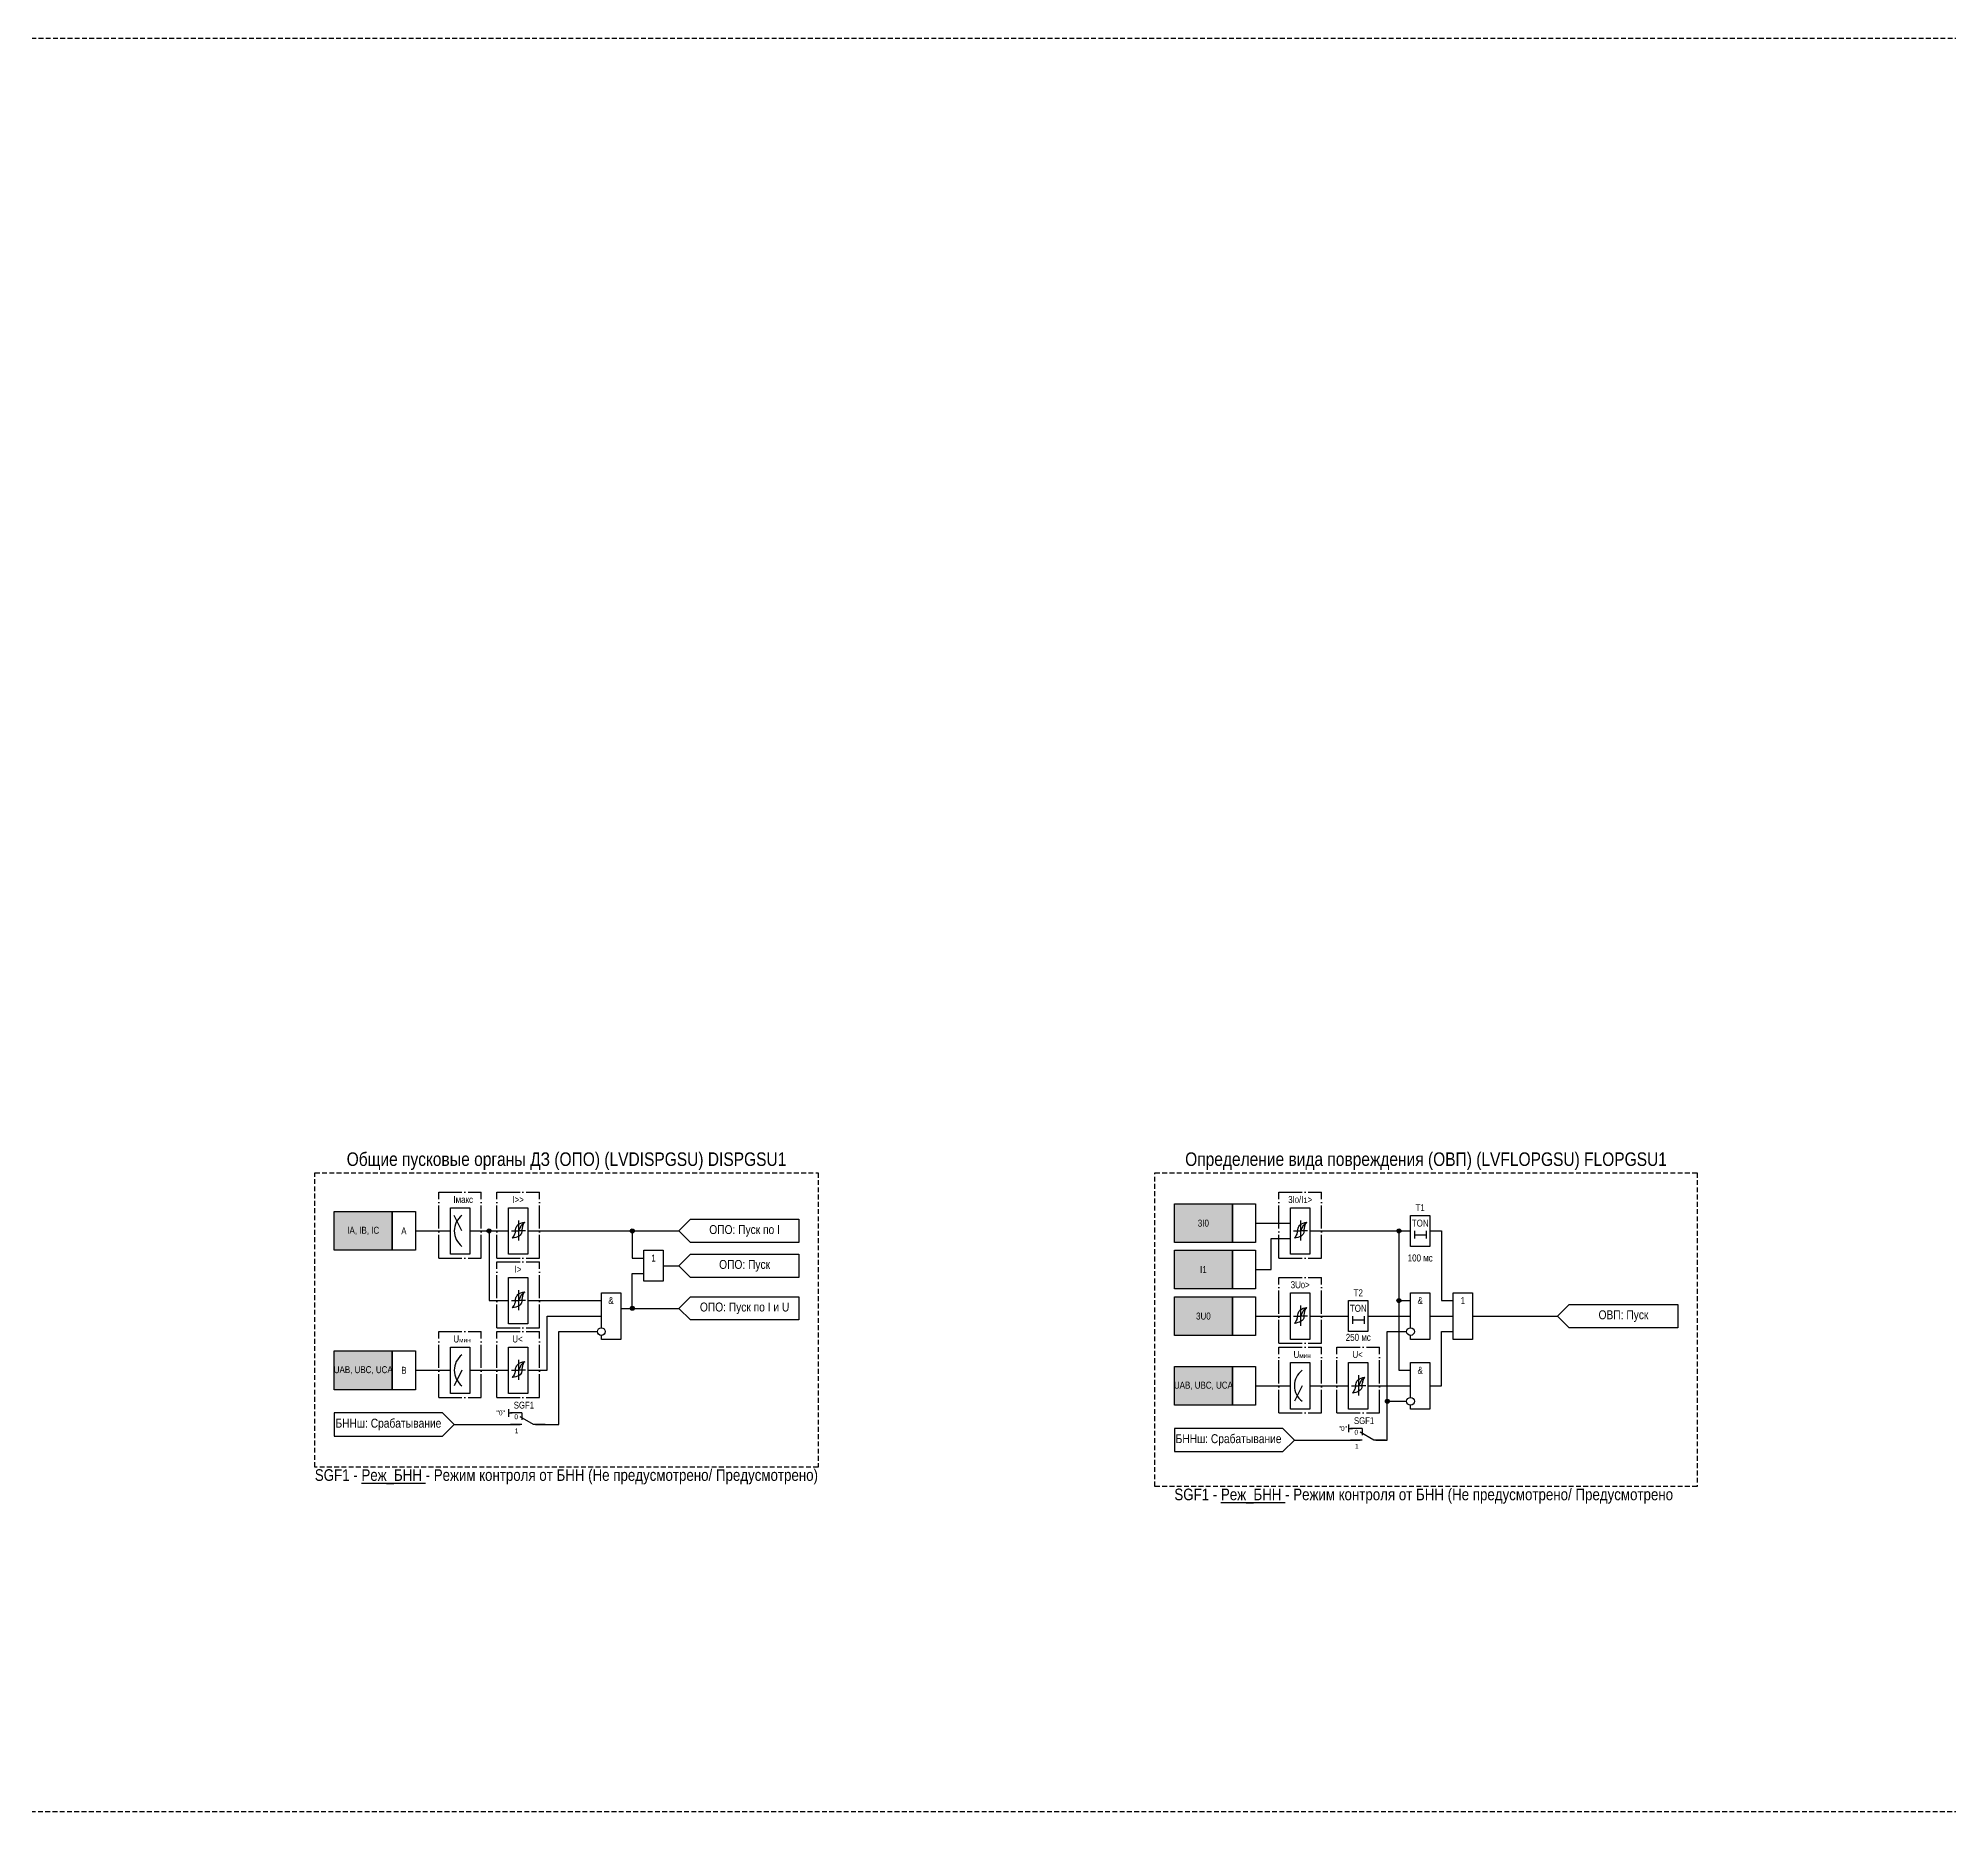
# Model space of a CAD drawing. Header units: millimetres. Extents: x -68 to 4847, y -35 to 2390.
# Drawn here: x 1388.6 to 1882.3, y -35 to 423 of the extents above; entities that cross this region are included whole.
import ezdxf
from ezdxf.enums import TextEntityAlignment as Align

# ---------------------------------------------------------------- set-up
doc = ezdxf.new("R2010")
doc.units = ezdxf.units.MM
doc.linetypes.add('ACAD_ISO04W100', pattern=[30, 24, -3, 0, -3])
doc.linetypes.add('штриховая2', pattern=[0.375, 0.25, -0.125])
doc.layers.add('TEXT', color=7, linetype='Continuous', lineweight=25)
doc.layers.add('Основная', color=7, linetype='Continuous')
doc.styles.add('1.8_Gost_RD', font='ARIALN.TTF', dxfattribs={"height": 1.8})
doc.styles.add('2.5_Gost_RD', font='ARIALN.TTF', dxfattribs={"height": 2.5})
doc.styles.add('3.5_Gost_RD', font='ARIALN.TTF', dxfattribs={"height": 3.5})
doc.styles.add('Вывод', font='ARIALN.TTF', dxfattribs={"height": 2.5})
doc.styles.add('Компонент', font='ARIALN.TTF', dxfattribs={"height": 3.5})

# ---------------------------------------------------------------- blocks, each defined once
blk = doc.blocks.new('*U22')
at = {"layer": 'Основная', "linetype": 'ACAD_ISO04W100', "ltscale": 0.25}
for p, q in [((0, 0), (11, 0)), ((0, -17), (0, 0)), ((11, -17), (11, 0)), ((0, -17), (11, -17))]:
    blk.add_line(p, q, dxfattribs=at)
at = {"layer": 'Основная', "style": 'Компонент'}
blk.add_attdef('ОУ', text='', height=3.5, dxfattribs=at).set_placement((11, 0), align=Align.MIDDLE_CENTER)
blk = doc.blocks.new('Точка')
at = {"ltscale": 100}
h = blk.add_hatch(color=256, dxfattribs=at)
h.dxf.hatch_style = 1
edge = h.paths.add_edge_path()
edge.add_arc((0, 0), 0.5, 0, 360)
blk.add_circle((0, 0), 0.5, dxfattribs=at)
blk = doc.blocks.new('*U45')
at = {"layer": 'Основная', "linetype": 'ACAD_ISO04W100', "ltscale": 0.25}
for p, q in [((0, 0), (11, 0)), ((0, -17), (0, 0)), ((11, -17), (11, 0)), ((0, -17), (11, -17))]:
    blk.add_line(p, q, dxfattribs=at)
at = {"layer": 'Основная', "style": 'Компонент'}
blk.add_attdef('ОУ', text='', height=3.5, dxfattribs=at).set_placement((11, 0), align=Align.MIDDLE_CENTER)
blk = doc.blocks.new('*U31')
at = {"layer": 'Основная', "color": 0}
blk.add_line((0, 0), (7, 4), dxfattribs=at)
at = {"layer": 'Основная', "ltscale": 0.35}
blk.add_line((6, 6), (6, 2.5), dxfattribs=at)
blk = doc.blocks.new('*U33')
at = {"layer": 'Основная', "color": 0}
for p, q in [((-3, 6), (-9, 6)), ((-3, 0), (-9, 0)), ((9, 0), (3, 0))]:
    blk.add_line(p, q, dxfattribs=at)
at = {"layer": 'Основная', "ltscale": 0.25, "xscale": -1}
blk.add_blockref('*U31', (3, 0), dxfattribs=at)
at = {"layer": 'Основная'}
for tag, height, style, p in [('ОУ', 3.5, 'Компонент', (-2, 10)), ('В1', 2.5, 'Вывод', (-14, 6)), ('В2', 2.5, 'Вывод', (-6, 4)), ('В3', 2.5, 'Вывод', (-6, 4))]:
    blk.add_attdef(tag, text='', height=height, dxfattribs=dict(at, style=style)).set_placement(p, align=Align.MIDDLE_CENTER)
blk = doc.blocks.new('*U44')
at = {"layer": 'Основная', "linetype": 'ACAD_ISO04W100', "ltscale": 0.25}
for p, q in [((0, 0), (11, 0)), ((0, -17), (0, 0)), ((11, -17), (11, 0)), ((0, -17), (11, -17))]:
    blk.add_line(p, q, dxfattribs=at)
at = {"layer": 'Основная', "style": 'Компонент'}
blk.add_attdef('ОУ', text='', height=3.5, dxfattribs=at).set_placement((11, 0), align=Align.MIDDLE_CENTER)
blk = doc.blocks.new('*U49')
at = {"layer": 'Основная', "color": 0}
for p, q in [((-3, 6), (-9, 6)), ((-3, 0), (-9, 0)), ((9, 0), (3, 0))]:
    blk.add_line(p, q, dxfattribs=at)
at = {"layer": 'Основная', "ltscale": 0.25, "xscale": -1}
blk.add_blockref('*U31', (3, 0), dxfattribs=at)
at = {"layer": 'Основная'}
for tag, height, style, p in [('ОУ', 3.5, 'Компонент', (-2, 10)), ('В1', 2.5, 'Вывод', (-13, 6)), ('В2', 2.5, 'Вывод', (-6, 4)), ('В3', 2.5, 'Вывод', (-6, 4))]:
    blk.add_attdef(tag, text='', height=height, dxfattribs=dict(at, style=style)).set_placement(p, align=Align.MIDDLE_CENTER)

msp = doc.modelspace()

# ---------------------------------------------------------------- hatches: boundary and pattern name
at = {"ltscale": 100, "true_color": 0xef8637}
h = msp.add_hatch(color=30, dxfattribs=at)
h.dxf.hatch_style = 1
h.paths.add_polyline_path([(1465, 120), (1480, 120), (1480, 110), (1465, 110)])
h = msp.add_hatch(color=30, dxfattribs=at)
h.dxf.hatch_style = 1
h.paths.add_polyline_path([(1682, 122), (1697, 122), (1697, 112), (1682, 112)])
h = msp.add_hatch(color=30, dxfattribs=at)
h.dxf.hatch_style = 1
h.paths.add_polyline_path([(1682, 110), (1697, 110), (1697, 100), (1682, 100)])
h = msp.add_hatch(color=30, dxfattribs=at)
h.dxf.hatch_style = 1
h.paths.add_polyline_path([(1682, 98), (1697, 98), (1697, 88), (1682, 88)])
h = msp.add_hatch(color=30, dxfattribs=at)
h.dxf.hatch_style = 1
h.paths.add_polyline_path([(1465, 84), (1480, 84), (1480, 74), (1465, 74)])
h = msp.add_hatch(color=30, dxfattribs=at)
h.dxf.hatch_style = 1
h.paths.add_polyline_path([(1682, 80), (1697, 80), (1697, 70), (1682, 70)])

# ---------------------------------------------------------------- linework, layer by layer
at = {"color": 7, "ltscale": 100}
for p, q in [((1498, 115), (1496, 119)), ((1510.7865, 115.0009), (1512.6014, 115.0009)), ((1514.4163, 115.0028), (1512.6014, 115.0009)), ((1712.7865, 115.0009), (1714.6014, 115.0009)), ((1716.4163, 115.0028), (1714.6014, 115.0009)), ((1510.7865, 97.0009), (1512.6014, 97.0009)), ((1514.4163, 97.0028), (1512.6014, 97.0009)), ((1712.7866, 93.0009), (1714.6014, 93.0009)), ((1716.4163, 93.0028), (1714.6014, 93.0009)), ((1498, 79), (1496, 75)), ((1510.7865, 79.0009), (1512.6014, 79.0009)), ((1514.4163, 79.0028), (1512.6014, 79.0009)), ((1715, 75), (1713, 71)), ((1727.7865, 75.0009), (1729.6014, 75.0009)), ((1731.4163, 75.0028), (1729.6014, 75.0009))]:
    msp.add_line(p, q, dxfattribs=at)
for p, q in [((1512.6, 117.72), (1512.6, 112.52)), ((1714.6, 117.72), (1714.6, 112.52)), ((1512.6, 99.72), (1512.6, 94.52)), ((1714.6, 95.72), (1714.6, 90.52)), ((1512.6, 81.72), (1512.6, 76.52)), ((1729.6, 77.72), (1729.6, 72.52))]:
    msp.add_line(p, q)
at = {"ltscale": 100}
for p, q in [((1510, 69), (1510, 67)), ((1510, 68), (1511, 68)), ((1727, 65), (1727, 63)), ((1727, 64), (1728, 64))]:
    msp.add_line(p, q, dxfattribs=at)
at = {"color": 7, "linetype": 'штриховая2', "ltscale": 5}
msp.add_lwpolyline([(843, 423), (2376, 423), (2376, -35), (843, -35)], close=True, dxfattribs=at)
at = {"linetype": 'штриховая2', "ltscale": 5}
for points in [[(1460, 130), (1590, 130), (1590, 54), (1460, 54)], [(1677, 130), (1817, 130), (1817, 49), (1677, 49)]]:
    msp.add_lwpolyline(points, close=True, dxfattribs=at)
at = {"ltscale": 100}
for points in [[(1465, 120), (1480, 120), (1480, 110), (1465, 110)], [(1480, 120), (1486, 120), (1486, 110), (1480, 110)], [(1495, 121), (1500, 121), (1500, 109), (1495, 109)], [(1510, 121), (1515, 121), (1515, 109), (1510, 109)], [(1682, 122), (1697, 122), (1697, 112), (1682, 112)], [(1697, 122), (1703, 122), (1703, 112), (1697, 112)], [(1712, 121), (1717, 121), (1717, 109), (1712, 109)], [(1743, 119), (1748, 119), (1748, 111), (1743, 111)], [(1585, 118), (1585, 112), (1557, 112), (1554, 115), (1557, 118)], [(1545, 110), (1550, 110), (1550, 102), (1545, 102)], [(1585, 109), (1585, 103), (1557, 103), (1554, 106), (1557, 109)], [(1682, 110), (1697, 110), (1697, 100), (1682, 100)], [(1697, 110), (1703, 110), (1703, 100), (1697, 100)], [(1510, 103), (1515, 103), (1515, 91), (1510, 91)], [(1712, 99), (1717, 99), (1717, 87), (1712, 87)], [(1754, 99), (1759, 99), (1759, 87), (1754, 87)], [(1585, 98), (1585, 92), (1557, 92), (1554, 95), (1557, 98)], [(1682, 98), (1697, 98), (1697, 88), (1682, 88)], [(1697, 98), (1703, 98), (1703, 88), (1697, 88)], [(1727, 97), (1732, 97), (1732, 89), (1727, 89)], [(1812, 96), (1812, 90), (1784, 90), (1781, 93), (1784, 96)], [(1465, 84), (1480, 84), (1480, 74), (1465, 74)], [(1480, 84), (1486, 84), (1486, 74), (1480, 74)], [(1495, 85), (1500, 85), (1500, 73), (1495, 73)], [(1510, 85), (1515, 85), (1515, 73), (1510, 73)], [(1682, 80), (1697, 80), (1697, 70), (1682, 70)], [(1697, 80), (1703, 80), (1703, 70), (1697, 70)], [(1712, 81), (1717, 81), (1717, 69), (1712, 69)], [(1727, 81), (1732, 81), (1732, 69), (1727, 69)]]:
    msp.add_lwpolyline(points, close=True, dxfattribs=at)
for points in [[(1486, 115), (1495, 115)], [(1500, 115), (1510, 115)], [(1500, 115), (1505, 115), (1505, 97), (1510, 97)], [(1515, 115), (1541, 115)], [(1539, 115), (1554, 115)], [(1539, 115), (1542, 115), (1542, 108), (1545, 108)], [(1703, 117), (1712, 117)], [(1717, 115), (1743, 115)], [(1717, 115), (1740, 115), (1740, 97), (1743, 97)], [(1717, 115), (1740, 115), (1740, 79), (1743, 79)], [(1744, 115), (1744, 113)], [(1744, 114), (1747, 114)], [(1747, 115), (1747, 113)], [(1748, 115), (1751, 115), (1751, 97), (1754, 97)], [(1703, 105), (1707, 105), (1707, 113), (1712, 113)], [(1539, 95), (1542, 95), (1542, 104), (1545, 104)], [(1550, 106), (1554, 106)], [(1534, 90), (1534, 99), (1539, 99), (1539, 87), (1534, 87), (1534, 88)], [(1743, 90), (1743, 99), (1748, 99), (1748, 87), (1743, 87), (1743, 88)], [(1515, 97), (1534, 97)], [(1539, 95), (1554, 95)], [(1515, 79), (1520, 79), (1520, 93), (1534, 93)], [(1517, 65), (1523, 65), (1523, 89), (1533, 89)], [(1703, 93), (1712, 93)], [(1717, 93), (1727, 93)], [(1728, 93), (1728, 91)], [(1728, 92), (1731, 92)], [(1731, 93), (1731, 91)], [(1732, 93), (1743, 93)], [(1734, 61), (1737, 61), (1737, 89), (1742, 89)], [(1748, 93), (1754, 93)], [(1748, 75), (1751, 75), (1751, 89), (1754, 89)], [(1759, 93), (1777, 93)], [(1777, 93), (1781, 93)], [(1486, 79), (1495, 79)], [(1500, 79), (1510, 79)], [(1743, 72), (1743, 81), (1748, 81), (1748, 69), (1743, 69), (1743, 70)], [(1703, 75), (1712, 75)], [(1717, 75), (1727, 75)], [(1732, 75), (1743, 75)], [(1734, 61), (1737, 61), (1737, 71), (1742, 71)], [(1496, 65), (1493, 68), (1465, 68), (1465, 62), (1493, 62), (1496, 65)], [(1496, 65), (1513, 65)], [(1713, 61), (1710, 64), (1682, 64), (1682, 58), (1710, 58), (1713, 61)], [(1713, 61), (1730, 61)]]:
    msp.add_lwpolyline(points, dxfattribs=at)
for centre in [(1534, 89), (1743, 89), (1743, 71)]:
    msp.add_circle(centre, 1, dxfattribs=at)
at = {"color": 7, "ltscale": 100}
for centre in [(1501, 115), (1501, 79), (1718, 75)]:
    msp.add_arc(centre, 5, 126.869898, 233.130102, dxfattribs=at)
for points in [[(1511.8, 114.92), (1511.6, 114.1319), (1511, 113.12)], [(1513.4795, 114.92), (1513.2473, 114.1319), (1512.7586, 113.6696), (1511, 113.12)], [(1511.8, 114.92), (1511.9527, 115.7081), (1512.4415, 116.5439), (1514.2, 117.257)], [(1512.6014, 115.0009), (1513, 115.72), (1513.4669, 116.5973), (1514.2, 117.257)], [(1513.4795, 114.92), (1513.6, 115.7081), (1513.8118, 116.5439), (1514.2, 117.257)], [(1713.8, 114.92), (1713.6, 114.1319), (1713, 113.12)], [(1715.4795, 114.92), (1715.2473, 114.1319), (1714.7586, 113.6696), (1713, 113.12)], [(1713.8, 114.92), (1713.9527, 115.7081), (1714.4415, 116.5439), (1716.2, 117.257)], [(1714.6014, 115.0009), (1715, 115.72), (1715.4669, 116.5973), (1716.2, 117.257)], [(1715.4795, 114.92), (1715.6, 115.7081), (1715.8118, 116.5439), (1716.2, 117.257)], [(1511.8, 96.92), (1511.9527, 97.7081), (1512.4415, 98.5439), (1514.2, 99.257)], [(1512.6014, 97.0009), (1513, 97.72), (1513.4669, 98.5973), (1514.2, 99.257)], [(1513.4795, 96.92), (1513.6, 97.7081), (1513.8118, 98.5439), (1514.2, 99.257)], [(1511.8, 96.92), (1511.6, 96.1319), (1511, 95.12)], [(1513.4795, 96.92), (1513.2473, 96.1319), (1512.7586, 95.6696), (1511, 95.12)], [(1713.8, 92.92), (1713.9527, 93.7081), (1714.4415, 94.5439), (1716.2, 95.257)], [(1714.6014, 93.0009), (1715, 93.72), (1715.4669, 94.5973), (1716.2, 95.257)], [(1715.4795, 92.92), (1715.6, 93.7081), (1715.8118, 94.5439), (1716.2, 95.257)], [(1713.8, 92.92), (1713.6, 92.1319), (1713, 91.12)], [(1715.4795, 92.92), (1715.2474, 92.1319), (1714.7586, 91.6696), (1713, 91.12)], [(1511.8, 78.92), (1511.9527, 79.7081), (1512.4415, 80.5439), (1514.2, 81.257)], [(1512.6014, 79.0009), (1513, 79.72), (1513.4669, 80.5973), (1514.2, 81.257)], [(1513.4795, 78.92), (1513.6, 79.7081), (1513.8118, 80.5439), (1514.2, 81.257)], [(1511.8, 78.92), (1511.6, 78.1319), (1511, 77.12)], [(1513.4795, 78.92), (1513.2473, 78.1319), (1512.7586, 77.6696), (1511, 77.12)], [(1728.8, 74.92), (1728.6, 74.1319), (1728, 73.12)], [(1730.4795, 74.92), (1730.2473, 74.1319), (1729.7586, 73.6696), (1728, 73.12)], [(1728.8, 74.92), (1728.9527, 75.7081), (1729.4415, 76.5439), (1731.2, 77.257)], [(1729.6014, 75.0009), (1730, 75.72), (1730.4669, 76.5973), (1731.2, 77.257)], [(1730.4795, 74.92), (1730.6, 75.7081), (1730.8118, 76.5439), (1731.2, 77.257)]]:
    msp.add_spline(points, degree=3)

# ---------------------------------------------------------------- block references
at = {"ltscale": 100}
for p in [(1505, 115), (1542, 115), (1740, 115), (1542, 95), (1740, 97), (1737, 71)]:
    msp.add_blockref('Точка', p, dxfattribs=at)
at = {"layer": 'Основная', "ltscale": 0.25}
for name, p in [('*U22', (1492, 125)), ('*U22', (1507, 125)), ('*U44', (1709, 125)), ('*U22', (1507, 107)), ('*U22', (1709, 103)), ('*U22', (1492, 89)), ('*U45', (1507, 89)), ('*U22', (1709, 85)), ('*U45', (1724, 85))]:
    msp.add_blockref(name, p, dxfattribs=at)
ref = msp.add_blockref('*U33', (1515, 65), dxfattribs=dict(at, xscale=0.5, yscale=0.5, zscale=0.5))
ref.add_attrib('ОУ', 'SGF1', dxfattribs={"height": 1.75, "style": 'Компонент'}).set_placement((1514, 70), align=Align.MIDDLE_CENTER)
ref.add_attrib('В1', '"0"', dxfattribs={"height": 1.25, "style": 'Вывод'}).set_placement((1508, 68), align=Align.MIDDLE_CENTER)
ref.add_attrib('В2', '0', dxfattribs={"height": 1.25, "style": 'Вывод'}).set_placement((1512, 67), align=Align.MIDDLE_CENTER)
ref = msp.add_blockref('*U49', (1732, 61), dxfattribs=dict(at, xscale=0.5, yscale=0.5, zscale=0.5))
ref.add_attrib('ОУ', 'SGF1', dxfattribs={"height": 1.75, "style": 'Компонент'}).set_placement((1731, 66), align=Align.MIDDLE_CENTER)
ref.add_attrib('В1', '"0"', dxfattribs={"height": 1.25, "style": 'Вывод'}).set_placement((1725.5, 64), align=Align.MIDDLE_CENTER)
ref.add_attrib('В2', '0', dxfattribs={"height": 1.25, "style": 'Вывод'}).set_placement((1729, 63), align=Align.MIDDLE_CENTER)

# ---------------------------------------------------------------- texts
at = {"color": 30, "ltscale": 100, "attachment_point": 5, "style": '3.5_Gost_RD'}
for s, insert, char_height, width in [('Общие пусковые органы ДЗ (ОПО) (LVDISPGSU) {\\C6;DISPGSU1}', (1525, 133), 3.5, 130), ('Определение вида повреждения (ОВП) (LVFLOPGSU) {\\C6;FLOPGSU1}', (1747, 133), 3.5, 140), ('\\pxql;SGF1 - {\\LРеж_БНН} - Режим контроля от БНН (Не предусмотрено/ Предусмотрено)', (1527.5, 51.5), 3, 135), ('\\pxql;SGF1 - {\\LРеж_БНН} - Режим контроля от БНН (Не предусмотрено/ Предусмотрено', (1749.5, 46.5), 3, 135)]:
    msp.add_mtext(s, dxfattribs=dict(at, insert=insert, char_height=char_height, width=width))
at = {"color": 7, "ltscale": 100, "char_height": 1.8, "attachment_point": 1, "style": '1.8_Gost_RD'}
for s, insert, width in [('\\pxi1.5477;Iмакс', (1493, 124), 11), ('\\pxqc;I>>', (1507, 124), 11), ('\\pxqc;3I{\\H0.77778x;0}/I{\\H0.77778x;1}>', (1709, 124), 11), ('\\pxqc;I>', (1507, 106), 11), ('\\pxqc;3U{\\H0.77778x;0}>', (1709, 102), 11), ('\\pxi1.5477;U{\\H0.66667x;мин}', (1493, 88), 11), ('U<', (1511, 88), 4), ('\\pxi1.5477;U{\\H0.66667x;мин}', (1710, 84), 11), ('U<', (1728, 84), 4)]:
    msp.add_mtext(s, dxfattribs=dict(at, insert=insert, width=width))
at = {"ltscale": 100}
for s, insert, char_height, width, attachment_point, style in [('T1', (1745.5, 121), 1.8, 5, 5, '2.5_Gost_RD'), ('IA, IB, IC', (1472.5, 115), 1.8, 15, 5, '1.8_Gost_RD'), ('А', (1483, 115), 1.8, 6, 5, '1.8_Gost_RD'), ('3I0', (1689.5, 117), 1.8, 15, 5, '1.8_Gost_RD'), ('TON', (1745.5, 117), 1.8, 5, 5, '2.5_Gost_RD'), ('1', (1547.5, 108), 1.8, 5, 5, '2.5_Gost_RD'), ('100 мс', (1745.5, 108), 1.8, 7.930947, 5, '2.5_Gost_RD'), ('I1', (1689.5, 105), 1.8, 15, 5, '1.8_Gost_RD'), ('T2', (1729.5, 99), 1.8, 5, 5, '2.5_Gost_RD'), ('&', (1536.5, 97), 1.8, 5, 5, '2.5_Gost_RD'), ('3U0', (1689.5, 93), 1.8, 15, 5, '1.8_Gost_RD'), ('TON', (1729.5, 95), 1.8, 5, 5, '2.5_Gost_RD'), ('&', (1745.5, 97), 1.8, 5, 5, '2.5_Gost_RD'), ('1', (1756.5, 97), 1.8, 5, 5, '2.5_Gost_RD'), ('250 мс', (1729.5, 87.5), 1.8, 7, 5, '2.5_Gost_RD'), ('UAB, UBC, UCA', (1472.5, 79), 1.8, 15, 5, '1.8_Gost_RD'), ('В', (1483, 79), 1.8, 6, 5, '1.8_Gost_RD'), ('&', (1745.5, 79), 1.8, 5, 5, '2.5_Gost_RD'), ('UAB, UBC, UCA', (1689.5, 75), 1.8, 15, 5, '1.8_Gost_RD'), ('1', (1511.6445, 64), 1.25, 2, 1, '3.5_Gost_RD'), ('1', (1728.6445, 60), 1.25, 2, 1, '3.5_Gost_RD')]:
    msp.add_mtext(s, dxfattribs=dict(at, insert=insert, char_height=char_height, width=width, attachment_point=attachment_point, style=style))
at = {"layer": 'TEXT', "ltscale": 100, "char_height": 2.3, "width": 28, "attachment_point": 5, "style": '2.5_Gost_RD'}
for s, insert in [('\\pxsm0.7;ОПО: Пуск по I', (1571, 115)), ('\\pxsm0.7;ОПО: Пуск', (1571, 106)), ('\\pxsm0.7;ОПО: Пуск по I и U', (1571, 95)), ('ОВП: Пуск', (1798, 93))]:
    msp.add_mtext(s, dxfattribs=dict(at, insert=insert))
at = {"layer": 'TEXT', "color": 0, "ltscale": 100, "char_height": 2.3, "width": 28, "attachment_point": 5, "style": '2.5_Gost_RD'}
for insert in [(1479, 65), (1696, 61)]:
    msp.add_mtext('\\pxsm0.7;{\\C256;БННш: Срабатывание}', dxfattribs=dict(at, insert=insert))

doc.saveas('drawing.dxf')
